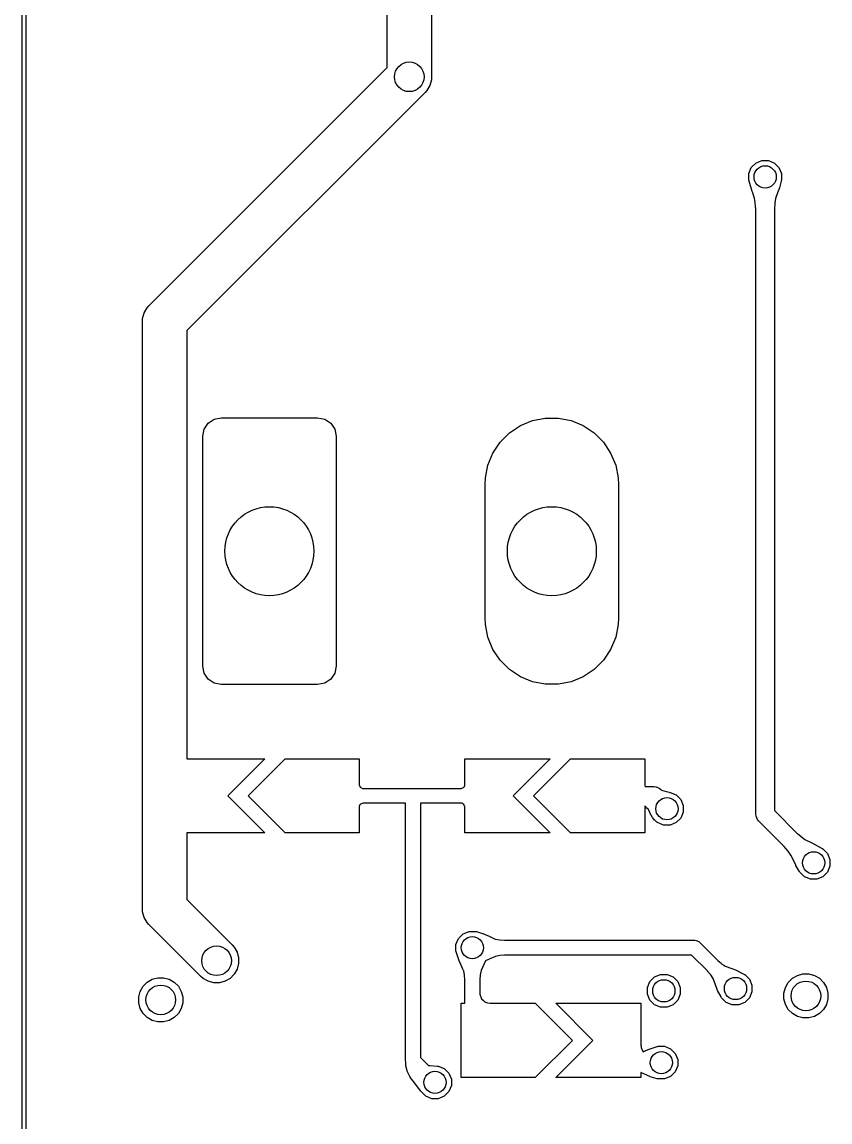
# Model space of a CAD drawing. Extents: x 89 to 178, y -115 to -57.
# Drawn here: x 88.97 to 99.88, y -95.4 to -80.56 of the extents above; entities that cross this region are included whole.
import ezdxf

# ---------------------------------------------------------------- set-up
doc = ezdxf.new("R2010")
doc.units = 0
doc.layers.add('BLACK', color=7, linetype='CONTINUOUS')

msp = doc.modelspace()

# ---------------------------------------------------------------- linework, layer by layer
at = {"layer": 'BLACK', "linetype": 'CONTINUOUS'}
for p, q in [((88.975, -106.5), (88.975, -65.5)), ((89.025, -65.524181), (89.025, -106.475818)), ((94.5, -72.55), (94.5, -81.3)), ((93.9, -81.175736), (93.9, -72.674264)), ((90.687868, -84.387868), (93.9, -81.175736)), ((94.5, -81.3), (94.497433, -81.339158)), ((94.477164, -81.414805), (94.438006, -81.482628)), ((94.497433, -81.339158), (94.477164, -81.414805)), ((94.412132, -81.512132), (91.2, -84.724264)), ((94.438006, -81.482628), (94.412132, -81.512132)), ((98.812919, -82.524997), (98.874997, -82.462919)), ((98.874997, -82.462919), (98.956105, -82.429323)), ((98.956105, -82.429323), (99.043895, -82.429323)), ((99.043895, -82.429323), (99.125003, -82.462919)), ((99.125003, -82.462919), (99.187081, -82.524997)), ((98.779323, -82.606105), (98.812919, -82.524997)), ((98.779323, -82.693895), (98.779323, -82.606105)), ((99.187081, -82.524997), (99.220677, -82.606105)), ((99.220677, -82.606105), (99.220677, -82.693895)), ((98.783185, -82.70322), (98.779323, -82.693895)), ((98.782869, -82.706093), (98.783185, -82.70322)), ((98.823466, -82.845729), (98.782869, -82.706093)), ((99.194197, -82.796821), (99.167997, -82.867324)), ((99.194563, -82.795653), (99.194197, -82.796821)), ((99.217618, -82.705814), (99.194563, -82.795653)), ((99.220677, -82.693895), (99.217184, -82.702327)), ((99.217184, -82.702327), (99.21775, -82.705238)), ((99.21775, -82.705238), (99.217618, -82.705814)), ((98.82383, -82.846789), (98.823466, -82.845729)), ((98.831993, -82.867303), (98.82383, -82.846789)), ((98.831999, -82.867323), (98.831993, -82.867303)), ((98.832005, -82.867337), (98.831999, -82.867323)), ((98.856404, -82.940254), (98.832005, -82.867337)), ((98.862466, -82.958371), (98.856404, -82.940254)), ((98.873987, -83.084576), (98.862466, -82.958371)), ((99.142055, -82.940254), (99.129632, -83.00529)), ((99.142059, -82.940241), (99.142055, -82.940254)), ((99.167997, -82.867324), (99.142059, -82.940241)), ((98.874029, -83.085041), (98.873987, -83.084576)), ((98.875, -83.087112), (98.874029, -83.085041)), ((98.875, -91.25), (98.875, -83.087112)), ((99.125569, -83.084576), (99.125, -83.085772)), ((99.125, -83.085772), (99.125, -91.198223)), ((99.129632, -83.00529), (99.125569, -83.084576)), ((90.622836, -84.485195), (90.661994, -84.417372)), ((90.661994, -84.417372), (90.687868, -84.387868)), ((90.6, -84.6), (90.602567, -84.560842)), ((90.602567, -84.560842), (90.622836, -84.485195)), ((90.6, -92.525008), (90.6, -84.6)), ((91.2, -84.724264), (91.2, -90.5)), ((91.485723, -85.973223), (91.566829, -85.91903)), ((91.566829, -85.91903), (91.6625, -85.9)), ((91.6625, -85.9), (92.9625, -85.9)), ((92.9625, -85.9), (93.058171, -85.91903)), ((93.058171, -85.91903), (93.139277, -85.973223)), ((95.861244, -85.938754), (96.034285, -85.904334)), ((96.034285, -85.904334), (96.210715, -85.904334)), ((96.210715, -85.904334), (96.383756, -85.938754)), ((91.4125, -86.15), (91.43153, -86.054329)), ((91.43153, -86.054329), (91.485723, -85.973223)), ((93.139277, -85.973223), (93.19347, -86.054329)), ((93.19347, -86.054329), (93.2125, -86.15)), ((95.551546, -86.104291), (95.698243, -86.006271)), ((95.698243, -86.006271), (95.861244, -85.938754)), ((96.383756, -85.938754), (96.546757, -86.006271)), ((96.546757, -86.006271), (96.693454, -86.104291)), ((91.4125, -89.25), (91.4125, -86.15)), ((93.2125, -86.15), (93.2125, -89.25)), ((95.426791, -86.229046), (95.551546, -86.104291)), ((96.693454, -86.104291), (96.818209, -86.229046)), ((95.328771, -86.375743), (95.426791, -86.229046)), ((96.818209, -86.229046), (96.916229, -86.375743)), ((95.261254, -86.538744), (95.328771, -86.375743)), ((96.916229, -86.375743), (96.983746, -86.538744)), ((95.226834, -86.711785), (95.261254, -86.538744)), ((96.983746, -86.538744), (97.018166, -86.711785)), ((95.2225, -86.8), (95.226834, -86.711785)), ((95.2225, -88.6), (95.2225, -86.8)), ((97.018166, -86.711785), (97.0225, -86.8)), ((97.0225, -86.8), (97.0225, -88.6)), ((95.226834, -88.688215), (95.2225, -88.6)), ((95.261254, -88.861256), (95.226834, -88.688215)), ((97.018166, -88.688215), (96.983746, -88.861256)), ((97.0225, -88.6), (97.018166, -88.688215)), ((95.328771, -89.024257), (95.261254, -88.861256)), ((96.983746, -88.861256), (96.916229, -89.024257)), ((95.426791, -89.170954), (95.328771, -89.024257)), ((96.916229, -89.024257), (96.818209, -89.170954)), ((95.551546, -89.295709), (95.426791, -89.170954)), ((96.818209, -89.170954), (96.693454, -89.295709)), ((91.43153, -89.345671), (91.4125, -89.25)), ((93.2125, -89.25), (93.19347, -89.345671)), ((95.698243, -89.393729), (95.551546, -89.295709)), ((96.693454, -89.295709), (96.546757, -89.393729)), ((91.485723, -89.426777), (91.43153, -89.345671)), ((91.566829, -89.48097), (91.485723, -89.426777)), ((91.6625, -89.5), (91.566829, -89.48097)), ((93.058171, -89.48097), (92.9625, -89.5)), ((93.139277, -89.426777), (93.058171, -89.48097)), ((93.19347, -89.345671), (93.139277, -89.426777)), ((95.861244, -89.461246), (95.698243, -89.393729)), ((96.034285, -89.495666), (95.861244, -89.461246)), ((96.383756, -89.461246), (96.210715, -89.495666)), ((96.546757, -89.393729), (96.383756, -89.461246)), ((92.9625, -89.5), (91.6625, -89.5)), ((96.210715, -89.495666), (96.034285, -89.495666)), ((91.2, -90.5), (92.25, -90.5)), ((92.25, -90.5), (91.75, -91)), ((92.025, -91), (92.525, -90.5)), ((92.525, -90.5), (93.525, -90.5)), ((93.525, -90.5), (93.525, -90.856054)), ((94.95, -90.858838), (94.95, -90.5)), ((94.95, -90.5), (96.1, -90.5)), ((96.1, -90.5), (95.6, -91)), ((95.875, -91), (96.375, -90.5)), ((96.375, -90.5), (97.375, -90.5)), ((97.375, -90.5), (97.375, -90.867056)), ((93.525, -90.856054), (93.528756, -90.860413)), ((93.528756, -90.860413), (93.537547, -90.884783)), ((93.537547, -90.884783), (93.567661, -90.9)), ((93.567661, -90.9), (94.25, -90.9)), ((94.25, -90.9), (94.898184, -90.9)), ((94.898184, -90.9), (94.932689, -90.889022)), ((94.932689, -90.889022), (94.945336, -90.873342)), ((94.945336, -90.873342), (94.947482, -90.8626)), ((94.947482, -90.8626), (94.95, -90.858838)), ((97.375, -90.867056), (97.375078, -90.867067)), ((97.375078, -90.867067), (97.379462, -90.871493)), ((97.379462, -90.871493), (97.381429, -90.875)), ((97.381429, -90.875), (97.5, -90.875)), ((97.5, -90.875), (97.524386, -90.877402)), ((97.524386, -90.877402), (97.524387, -90.877402)), ((97.524387, -90.877402), (97.532018, -90.880563)), ((97.532018, -90.880563), (97.569446, -90.896066)), ((97.569446, -90.896066), (97.569451, -90.896071)), ((97.569451, -90.896071), (97.588388, -90.911612)), ((97.588388, -90.911612), (97.600537, -90.923761)), ((97.600537, -90.923761), (97.662892, -90.939862)), ((97.662892, -90.939862), (97.708234, -90.95157)), ((97.708234, -90.95157), (97.711891, -90.954323)), ((97.711891, -90.954323), (97.718895, -90.954323)), ((97.718895, -90.954323), (97.800003, -90.987919)), ((91.75, -91), (92.25, -91.5)), ((92.525, -91.5), (92.025, -91)), ((93.54231, -91.110977), (93.529663, -91.126658)), ((93.576813, -91.1), (93.54231, -91.110977)), ((94.15, -91.1), (93.576813, -91.1)), ((94.15, -94.570168), (94.15, -91.1)), ((94.907339, -91.1), (94.35, -91.1)), ((94.35, -91.1), (94.35, -94.528746)), ((94.937453, -91.115217), (94.907339, -91.1)), ((94.937453, -91.115218), (94.937453, -91.115217)), ((94.946243, -91.139586), (94.937453, -91.115218)), ((95.6, -91), (96.1, -91.5)), ((96.375, -91.5), (95.875, -91)), ((97.800003, -90.987919), (97.862081, -91.049997)), ((97.862081, -91.049997), (97.895677, -91.131105)), ((93.527517, -91.137399), (93.525, -91.141158)), ((93.525, -91.141158), (93.525, -91.5)), ((93.529663, -91.126658), (93.527517, -91.137399)), ((94.95, -91.143945), (94.946243, -91.139586)), ((94.95, -91.5), (94.95, -91.143945)), ((97.376594, -91.149349), (97.375, -91.152241)), ((97.375, -91.152241), (97.375, -91.5)), ((97.377587, -91.140432), (97.376594, -91.149349)), ((97.384476, -91.14308), (97.377587, -91.140432)), ((97.384478, -91.143081), (97.384476, -91.14308)), ((97.405625, -91.165441), (97.384478, -91.143081)), ((97.425625, -91.186589), (97.405625, -91.165441)), ((97.425625, -91.18659), (97.425625, -91.186589)), ((97.44589, -91.227537), (97.425625, -91.18659)), ((97.446054, -91.227855), (97.44589, -91.227537)), ((97.481693, -91.294644), (97.446054, -91.227855)), ((97.895677, -91.218895), (97.862081, -91.300003)), ((97.895677, -91.131105), (97.895677, -91.218895)), ((98.877402, -91.274386), (98.875, -91.25)), ((99.125, -91.198223), (99.433744, -91.506968)), ((97.483005, -91.296599), (97.481693, -91.294644)), ((97.509774, -91.328917), (97.483005, -91.296599)), ((97.511379, -91.330512), (97.509774, -91.328917)), ((97.540058, -91.353956), (97.511379, -91.330512)), ((97.540927, -91.354602), (97.540058, -91.353956)), ((97.542922, -91.355006), (97.540927, -91.354602)), ((97.549997, -91.362081), (97.542922, -91.355006)), ((97.631105, -91.395677), (97.549997, -91.362081)), ((97.718895, -91.395677), (97.631105, -91.395677)), ((97.800003, -91.362081), (97.718895, -91.395677)), ((97.862081, -91.300003), (97.800003, -91.362081)), ((98.896066, -91.319446), (98.877402, -91.274386)), ((98.896071, -91.319451), (98.896066, -91.319446)), ((98.911612, -91.338388), (98.896071, -91.319451)), ((99.257916, -91.684692), (98.911612, -91.338388)), ((92.25, -91.5), (91.2, -91.5)), ((91.2, -91.5), (91.2, -92.400744)), ((93.525, -91.5), (92.525, -91.5)), ((96.1, -91.5), (94.95, -91.5)), ((97.375, -91.5), (96.375, -91.5)), ((99.433744, -91.506968), (99.435897, -91.507747)), ((99.435897, -91.507747), (99.533642, -91.589139)), ((99.25836, -91.685941), (99.257916, -91.684692)), ((99.281194, -91.711243), (99.25836, -91.685941)), ((99.311545, -91.744873), (99.281194, -91.711243)), ((99.533642, -91.589139), (99.619583, -91.631987)), ((99.619583, -91.631987), (99.639862, -91.64072)), ((99.639862, -91.64072), (99.640863, -91.641209)), ((99.640863, -91.641209), (99.768311, -91.711243)), ((99.768311, -91.711243), (99.770117, -91.713497)), ((99.770117, -91.713497), (99.779445, -91.717361)), ((99.311546, -91.744875), (99.311545, -91.744873)), ((99.311548, -91.744877), (99.311546, -91.744875)), ((99.348753, -91.799648), (99.311548, -91.744877)), ((99.348757, -91.799655), (99.348753, -91.799648)), ((99.381974, -91.869555), (99.348757, -91.799655)), ((99.779445, -91.717361), (99.841523, -91.779439)), ((99.841523, -91.779439), (99.875119, -91.860547)), ((99.875119, -91.860547), (99.875119, -91.948337)), ((99.413305, -91.937942), (99.381974, -91.869555)), ((99.413872, -91.939026), (99.413305, -91.937942)), ((99.461095, -92.018853), (99.413872, -91.939026)), ((99.875119, -91.948337), (99.841523, -92.029445)), ((99.461409, -92.019354), (99.461095, -92.018853)), ((99.463868, -92.021012), (99.461409, -92.019354)), ((99.467361, -92.029445), (99.463868, -92.021012)), ((99.529439, -92.091523), (99.467361, -92.029445)), ((99.610547, -92.125119), (99.529439, -92.091523)), ((99.698337, -92.125119), (99.610547, -92.125119)), ((99.779445, -92.091523), (99.698337, -92.125119)), ((99.841523, -92.029445), (99.779445, -92.091523)), ((91.2, -92.400744), (91.812124, -93.012868)), ((90.602567, -92.564166), (90.6, -92.525008)), ((90.622836, -92.639813), (90.602567, -92.564166)), ((90.661994, -92.707636), (90.622836, -92.639813)), ((90.687868, -92.73714), (90.661994, -92.707636)), ((91.38786, -93.437132), (90.687868, -92.73714)), ((94.862919, -92.924997), (94.924997, -92.862919)), ((94.924997, -92.862919), (95.006105, -92.829323)), ((95.006105, -92.829323), (95.093895, -92.829323)), ((95.093895, -92.829323), (95.102905, -92.833055)), ((95.102905, -92.833055), (95.105165, -92.832616)), ((95.105165, -92.832616), (95.106075, -92.832839)), ((95.106075, -92.832839), (95.201421, -92.860367)), ((95.201421, -92.860367), (95.203219, -92.861052)), ((95.203219, -92.861052), (95.22511, -92.871535)), ((95.22511, -92.871535), (95.275438, -92.895636)), ((95.275438, -92.895636), (95.294982, -92.904335)), ((91.812124, -93.012868), (91.837998, -93.042372)), ((91.837998, -93.042372), (91.877156, -93.110195)), ((94.829323, -93.006105), (94.862919, -92.924997)), ((94.829323, -93.093895), (94.829323, -93.006105)), ((95.294982, -92.904335), (95.359077, -92.932866)), ((95.359077, -92.932866), (95.35908, -92.932866)), ((95.35908, -92.932866), (95.359081, -92.932867)), ((95.359081, -92.932867), (95.417377, -92.945357)), ((95.417377, -92.945357), (95.417382, -92.945358)), ((95.417382, -92.945358), (95.484669, -92.949347)), ((95.484669, -92.949347), (95.486014, -92.95)), ((95.486014, -92.95), (98.049994, -92.95)), ((98.049994, -92.95), (98.069503, -92.951921)), ((98.069503, -92.951921), (98.105551, -92.966853)), ((98.105551, -92.966853), (98.120705, -92.979289)), ((98.120705, -92.979289), (98.362369, -93.220953)), ((91.877156, -93.110195), (91.897425, -93.185842)), ((91.897425, -93.185842), (91.897425, -93.264158)), ((94.833441, -93.103838), (94.829323, -93.093895)), ((94.833227, -93.106285), (94.833441, -93.103838)), ((94.871074, -93.226391), (94.833227, -93.106285)), ((95.362146, -93.166205), (95.275456, -93.204356)), ((95.362148, -93.166205), (95.362146, -93.166205)), ((95.419388, -93.154378), (95.362148, -93.166205)), ((95.484647, -93.150633), (95.419388, -93.154378)), ((95.486059, -93.15), (95.484647, -93.150633)), ((98.008572, -93.15), (95.486059, -93.15)), ((98.220982, -93.36241), (98.008572, -93.15)), ((91.877156, -93.339805), (91.837998, -93.407628)), ((91.897425, -93.264158), (91.877156, -93.339805)), ((94.871785, -93.228142), (94.871074, -93.226391)), ((94.895646, -93.275461), (94.871785, -93.228142)), ((94.922884, -93.337357), (94.895646, -93.275461)), ((94.932444, -93.35908), (94.922884, -93.337357)), ((95.204363, -93.275438), (95.167132, -93.35908)), ((95.226697, -93.228799), (95.204363, -93.275438)), ((95.228143, -93.228212), (95.226697, -93.228799)), ((95.275456, -93.204356), (95.228143, -93.228212)), ((98.362369, -93.220953), (98.363813, -93.221503)), ((98.363813, -93.221503), (98.407026, -93.260025)), ((98.407026, -93.260025), (98.412608, -93.265001)), ((98.412608, -93.265001), (98.44432, -93.285852)), ((98.44432, -93.285852), (98.461446, -93.297114)), ((98.461446, -93.297114), (98.549719, -93.331436)), ((98.549719, -93.331436), (98.599303, -93.347778)), ((98.599303, -93.347778), (98.600046, -93.348023)), ((90.664186, -93.51518), (90.732009, -93.476022)), ((90.732009, -93.476022), (90.807656, -93.455753)), ((90.807656, -93.455753), (90.885972, -93.455753)), ((90.885972, -93.455753), (90.961619, -93.476022)), ((90.961619, -93.476022), (91.029442, -93.51518)), ((91.417364, -93.463006), (91.38786, -93.437132)), ((91.485187, -93.502164), (91.417364, -93.463006)), ((91.78262, -93.463006), (91.714797, -93.502164)), ((91.837998, -93.407628), (91.78262, -93.463006)), ((94.933795, -93.362149), (94.932444, -93.35908)), ((94.945622, -93.419394), (94.933795, -93.362149)), ((94.949209, -93.481896), (94.945622, -93.419394)), ((94.949367, -93.484647), (94.949209, -93.481896)), ((94.95, -93.486059), (94.949367, -93.484647)), ((94.95, -93.8), (94.95, -93.486059)), ((95.150653, -93.484669), (95.15, -93.486014)), ((95.15, -93.486014), (95.15, -93.659233)), ((95.154641, -93.417389), (95.150653, -93.484669)), ((95.154642, -93.417376), (95.154641, -93.417389)), ((95.167132, -93.35908), (95.154642, -93.417376)), ((97.4465, -93.50668), (97.508578, -93.444602)), ((97.508578, -93.444602), (97.589686, -93.411006)), ((97.589686, -93.411006), (97.677476, -93.411006)), ((97.677476, -93.411006), (97.758584, -93.444602)), ((97.758584, -93.444602), (97.820662, -93.50668)), ((98.221471, -93.36382), (98.220982, -93.36241)), ((98.25975, -93.406924), (98.221471, -93.36382)), ((98.26623, -93.414221), (98.25975, -93.406924)), ((98.298624, -93.464282), (98.26623, -93.414221)), ((98.33143, -93.549725), (98.298624, -93.464282)), ((98.600046, -93.348023), (98.601788, -93.348758)), ((98.601788, -93.348758), (98.713479, -93.406924)), ((98.713479, -93.406924), (98.715056, -93.408805)), ((98.715056, -93.408805), (98.725003, -93.412925)), ((98.725003, -93.412925), (98.787081, -93.475003)), ((98.787081, -93.475003), (98.820677, -93.556111)), ((99.311994, -93.517372), (99.367372, -93.461994)), ((99.367372, -93.461994), (99.435195, -93.422836)), ((99.435195, -93.422836), (99.510842, -93.402567)), ((99.510842, -93.402567), (99.589158, -93.402567)), ((99.589158, -93.402567), (99.664805, -93.422836)), ((99.664805, -93.422836), (99.732628, -93.461994)), ((99.732628, -93.461994), (99.788006, -93.517372)), ((90.549381, -93.714028), (90.56965, -93.638381)), ((90.56965, -93.638381), (90.608808, -93.570558)), ((90.608808, -93.570558), (90.664186, -93.51518)), ((91.029442, -93.51518), (91.08482, -93.570558)), ((91.08482, -93.570558), (91.123978, -93.638381)), ((91.123978, -93.638381), (91.144247, -93.714028)), ((91.560834, -93.522433), (91.485187, -93.502164)), ((91.63915, -93.522433), (91.560834, -93.522433)), ((91.714797, -93.502164), (91.63915, -93.522433)), ((97.412904, -93.587788), (97.4465, -93.50668)), ((97.412904, -93.675578), (97.412904, -93.587788)), ((97.820662, -93.50668), (97.854258, -93.587788)), ((97.854258, -93.587788), (97.854258, -93.675578)), ((98.34986, -93.602026), (98.33143, -93.549725)), ((98.358051, -93.625269), (98.34986, -93.602026)), ((98.358843, -93.627034), (98.358051, -93.625269)), ((98.406792, -93.713908), (98.358843, -93.627034)), ((98.820677, -93.643901), (98.787081, -93.725009)), ((98.820677, -93.556111), (98.820677, -93.643901)), ((99.252567, -93.660842), (99.272836, -93.585195)), ((99.272836, -93.585195), (99.311994, -93.517372)), ((99.788006, -93.517372), (99.827164, -93.585195)), ((99.827164, -93.585195), (99.847433, -93.660842)), ((90.549381, -93.792344), (90.549381, -93.714028)), ((90.56965, -93.867991), (90.549381, -93.792344)), ((91.144247, -93.792344), (91.123978, -93.867991)), ((91.144247, -93.714028), (91.144247, -93.792344)), ((95.15, -93.659233), (95.150755, -93.660891)), ((95.150755, -93.660891), (95.151697, -93.674486)), ((95.151697, -93.674486), (95.151697, -93.67449)), ((95.151697, -93.67449), (95.151698, -93.674492)), ((95.151698, -93.674492), (95.174161, -93.738608)), ((95.174161, -93.738608), (95.199642, -93.762265)), ((95.199642, -93.762265), (95.221476, -93.782537)), ((95.221476, -93.782537), (95.221477, -93.782537)), ((95.221477, -93.782537), (95.221478, -93.782538)), ((95.221478, -93.782538), (95.256553, -93.795317)), ((97.4465, -93.756686), (97.412904, -93.675578)), ((97.508578, -93.818764), (97.4465, -93.756686)), ((97.820662, -93.756686), (97.758584, -93.818764)), ((97.854258, -93.675578), (97.820662, -93.756686)), ((98.407279, -93.714712), (98.406792, -93.713908)), ((98.409186, -93.715998), (98.407279, -93.714712)), ((98.412919, -93.725009), (98.409186, -93.715998)), ((98.474997, -93.787087), (98.412919, -93.725009)), ((98.556105, -93.820683), (98.474997, -93.787087)), ((98.725003, -93.787087), (98.643895, -93.820683)), ((98.787081, -93.725009), (98.725003, -93.787087)), ((99.252567, -93.739158), (99.252567, -93.660842)), ((99.272836, -93.814805), (99.252567, -93.739158)), ((99.847433, -93.739158), (99.827164, -93.814805)), ((99.847433, -93.660842), (99.847433, -93.739158)), ((90.608808, -93.935814), (90.56965, -93.867991)), ((90.664186, -93.991192), (90.608808, -93.935814)), ((91.08482, -93.935814), (91.029442, -93.991192)), ((91.123978, -93.867991), (91.08482, -93.935814)), ((94.9, -94.8), (94.9, -93.8)), ((94.9, -93.8), (94.95, -93.8)), ((95.256553, -93.795317), (95.29237, -93.799095)), ((95.29237, -93.799095), (95.294036, -93.8)), ((95.294036, -93.8), (95.9, -93.8)), ((95.9, -93.8), (96.4, -94.3)), ((96.675, -94.3), (96.175, -93.8)), ((96.175, -93.8), (97.325, -93.8)), ((97.325, -93.8), (97.325, -94.373303)), ((97.589686, -93.85236), (97.508578, -93.818764)), ((97.677476, -93.85236), (97.589686, -93.85236)), ((97.758584, -93.818764), (97.677476, -93.85236)), ((98.643895, -93.820683), (98.556105, -93.820683)), ((99.311994, -93.882628), (99.272836, -93.814805)), ((99.367372, -93.938006), (99.311994, -93.882628)), ((99.435195, -93.977164), (99.367372, -93.938006)), ((99.732628, -93.938006), (99.664805, -93.977164)), ((99.788006, -93.882628), (99.732628, -93.938006)), ((99.827164, -93.814805), (99.788006, -93.882628)), ((90.732009, -94.03035), (90.664186, -93.991192)), ((90.807656, -94.050619), (90.732009, -94.03035)), ((90.885972, -94.050619), (90.807656, -94.050619)), ((90.961619, -94.03035), (90.885972, -94.050619)), ((91.029442, -93.991192), (90.961619, -94.03035)), ((99.510842, -93.997433), (99.435195, -93.977164)), ((99.589158, -93.997433), (99.510842, -93.997433)), ((99.664805, -93.977164), (99.589158, -93.997433)), ((96.4, -94.3), (95.9, -94.8)), ((96.175, -94.8), (96.675, -94.3)), ((97.325, -94.373303), (97.325722, -94.37519)), ((97.325722, -94.37519), (97.327157, -94.394026)), ((97.423602, -94.421076), (97.543715, -94.383227)), ((97.543715, -94.383227), (97.546161, -94.383441)), ((97.546161, -94.383441), (97.556105, -94.379323)), ((97.556105, -94.379323), (97.643895, -94.379323)), ((97.643895, -94.379323), (97.725003, -94.412919)), ((94.35, -94.528746), (94.461018, -94.639764)), ((97.327157, -94.394026), (97.327157, -94.394028)), ((97.327157, -94.394028), (97.327158, -94.394031)), ((97.327158, -94.394031), (97.339191, -94.432049)), ((97.339191, -94.432049), (97.339192, -94.432051)), ((97.339192, -94.432051), (97.35523, -94.454142)), ((97.35523, -94.454142), (97.374538, -94.445646)), ((97.374538, -94.445646), (97.421861, -94.421783)), ((97.421861, -94.421783), (97.423602, -94.421076)), ((97.725003, -94.412919), (97.787081, -94.474997)), ((97.787081, -94.474997), (97.820677, -94.556105)), ((94.151921, -94.589677), (94.15, -94.570168)), ((94.152441, -94.590932), (94.151921, -94.589677)), ((94.154929, -94.639463), (94.152441, -94.590932)), ((94.154932, -94.639527), (94.154929, -94.639463)), ((94.155158, -94.641295), (94.154932, -94.639527)), ((94.169503, -94.710675), (94.155158, -94.641295)), ((94.461018, -94.639764), (94.482769, -94.639977)), ((94.482769, -94.639977), (94.483355, -94.639997)), ((94.483355, -94.639997), (94.577309, -94.645635)), ((94.577309, -94.645635), (94.590039, -94.645635)), ((94.590039, -94.645635), (94.671147, -94.679231)), ((94.671147, -94.679231), (94.733225, -94.741309)), ((97.820677, -94.643895), (97.787081, -94.725003)), ((97.820677, -94.556105), (97.820677, -94.643895)), ((94.170562, -94.713665), (94.169503, -94.710675)), ((94.209021, -94.788086), (94.170562, -94.713665)), ((94.216608, -94.802768), (94.209021, -94.788086)), ((94.217769, -94.804584), (94.216608, -94.802768)), ((94.260918, -94.860018), (94.217769, -94.804584)), ((94.733225, -94.741309), (94.766821, -94.822417)), ((94.766821, -94.822417), (94.766821, -94.910207)), ((95.9, -94.8), (94.9, -94.8)), ((97.325, -94.8), (96.175, -94.8)), ((97.37456, -94.754363), (97.325, -94.732302)), ((97.325, -94.732302), (97.325, -94.8)), ((97.446774, -94.788945), (97.37456, -94.754363)), ((97.448582, -94.789634), (97.446774, -94.788945)), ((97.543922, -94.817159), (97.448582, -94.789634)), ((97.544834, -94.817383), (97.543922, -94.817159)), ((97.547092, -94.816943), (97.544834, -94.817383)), ((97.556105, -94.820677), (97.547092, -94.816943)), ((97.643895, -94.820677), (97.556105, -94.820677)), ((97.725003, -94.787081), (97.643895, -94.820677)), ((97.787081, -94.725003), (97.725003, -94.787081)), ((94.352443, -94.982459), (94.260918, -94.860018)), ((94.766821, -94.910207), (94.733225, -94.991315)), ((94.356444, -94.984992), (94.352443, -94.982459)), ((94.359063, -94.991315), (94.356444, -94.984992)), ((94.421141, -95.053393), (94.359063, -94.991315)), ((94.502249, -95.086989), (94.421141, -95.053393)), ((94.590039, -95.086989), (94.502249, -95.086989)), ((94.671147, -95.053393), (94.590039, -95.086989)), ((94.733225, -94.991315), (94.671147, -95.053393))]:
    msp.add_line(p, q, dxfattribs=at)
at = {"layer": 'BLACK'}
for centre, radius in [((94.2, -81.3), 0.2), ((99, -82.65), 0.15), ((92.3125, -87.7), 0.6), ((92.3125, -87.7), 0.6), ((96.1225, -87.7), 0.6), ((96.1225, -87.7), 0.6), ((97.675, -91.175), 0.15), ((99.654442, -91.904442), 0.15), ((95.05, -93.05), 0.15), ((91.599992, -93.225), 0.2), ((97.633581, -93.631683), 0.15), ((98.6, -93.600006), 0.15), ((90.846814, -93.753186), 0.2), ((99.55, -93.7), 0.2), ((97.6, -94.6), 0.15), ((94.546144, -94.866312), 0.15)]:
    msp.add_circle(centre, radius, dxfattribs=at)
at = {"layer": 'WHITE'}
for centre, radius in [((94.2, -81.3), 0.2), ((99, -82.65), 0.15), ((92.3125, -87.7), 0.6), ((96.1225, -87.7), 0.6), ((97.675, -91.175), 0.15), ((99.654442, -91.904442), 0.15), ((95.05, -93.05), 0.15), ((91.599992, -93.225), 0.2), ((97.633581, -93.631683), 0.15), ((98.6, -93.600006), 0.15), ((90.846814, -93.753186), 0.2), ((99.55, -93.7), 0.2), ((97.6, -94.6), 0.15), ((94.546144, -94.866312), 0.15)]:
    msp.add_circle(centre, radius, dxfattribs=at)

doc.saveas('drawing.dxf')
